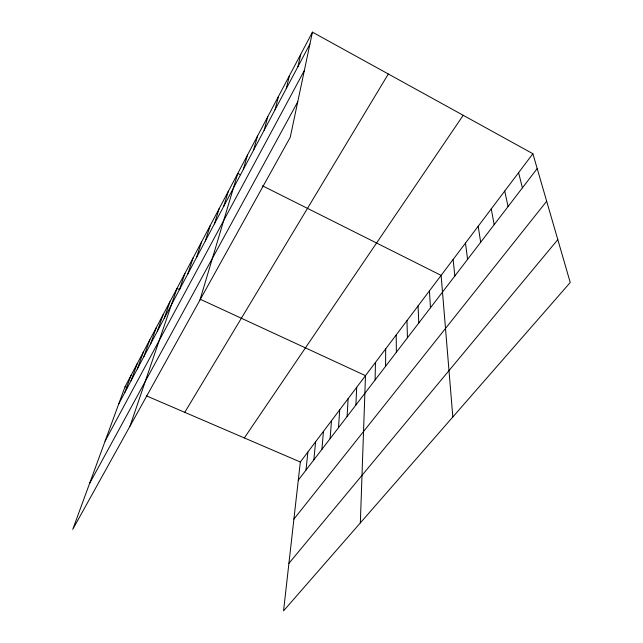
<?xml version="1.0" encoding="UTF-8"?>
<svg xmlns="http://www.w3.org/2000/svg" width="643" height="643" viewBox="0 0 643 643"><rect width="100%" height="100%" fill="white"/><g stroke="black" fill="none" stroke-linecap="round" stroke-linejoin="round"><path stroke-width="0.96" d="M385.583 366.293L385.704 348.844M375.094 379.981L375.472 362.411M360.337 522.912L365.489 375.641L200.463 299.341M355.884 405.034L356.712 387.279M347.099 416.495L348.12 398.668M338.507 427.699L339.721 409.8M330.108 438.655L331.507 420.699M321.894 449.369L323.461 431.357M313.856 459.849L315.592 441.797M305.996 470.105L307.884 452.013M532.886 153.717L300.337 462.012L283.563 610.85L570.237 282.502L532.886 153.717L312.442 32.15L125.063 386.668L72.763 529.358L290.266 137.224L312.442 32.15M297.91 66.703L300.755 54.269M286.28 88.589L289.438 75.681M275.019 109.776L278.467 96.442M264.12 130.296L267.826 116.56M253.551 150.181L257.513 136.083M243.311 169.463L247.499 155.019M199.917 300.128L237.781 173.401L240.434 174.735M223.732 206.307L228.345 191.26M214.368 223.925L219.175 208.613M205.278 241.037L210.261 225.476M196.445 257.666L201.589 241.881M187.86 273.83L193.157 257.835M179.51 289.543L184.951 273.363M129.99 426.18L176.962 288.474L179.678 289.728M164.246 318.269L169.937 301.76M157.278 331.378L163.081 314.74M150.478 344.182L156.378 327.416M143.831 356.688L149.827 339.809M137.345 368.897L143.429 351.922M131.003 380.833L137.168 363.761M124.806 392.503L131.051 375.335M118.746 403.908L309.926 44.078M105.114 441.09L304.356 70.497M89.57 483.512L297.741 101.835M184.766 412.332L388.324 73.993M244.332 437.939L463.209 115.29M298.296 480.144L537.194 168.57M293.907 519.102L546.663 201.235M288.924 563.324L557.794 239.622M125.063 386.668L127.724 387.809M146.339 395.815L300.337 462.012M262.465 185.787L441.114 275.381L452.825 416.977M518.596 172.67L522.405 187.852M504.723 191.051L508.074 206.54M491.26 208.903L494.17 224.672M478.183 226.24L480.683 242.274M465.476 243.086L467.582 259.354M453.122 259.459L454.858 275.951M429.428 290.869L430.48 307.748M418.063 305.947L418.794 322.987M406.987 320.624L407.421 337.816M396.209 334.915L396.361 352.243"/></g></svg>
